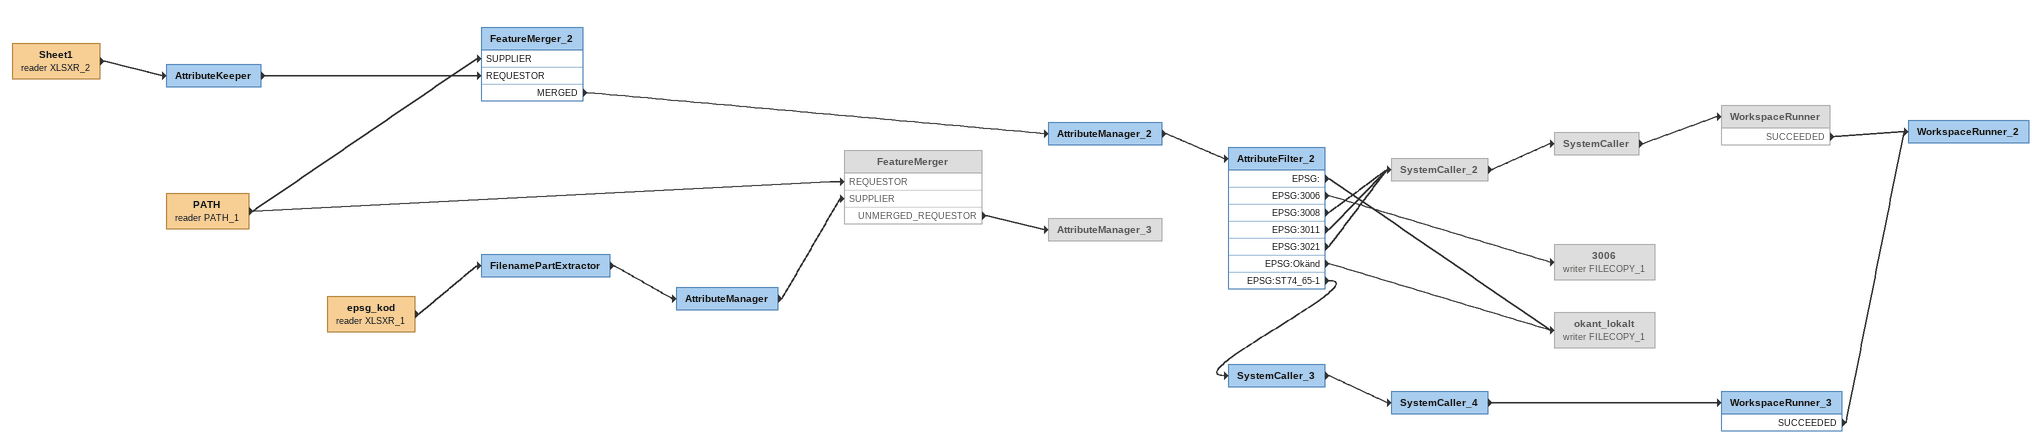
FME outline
Sheet1 (reader XLSXR_2)
    -> AttributeKeeper
AttributeKeeper
    -> FeatureMerger_2 [REQUESTOR]
PATH (reader PATH_1)
    -> FeatureMerger [REQUESTOR]
    -> FeatureMerger_2 [SUPPLIER]
FeatureMerger_2
    MERGED -> AttributeManager_2
AttributeManager_2
    -> AttributeFilter_2
AttributeFilter_2
    EPSG: -> okant_lokalt (writer FILECOPY_1)
    EPSG:3006 -> 3006 (writer FILECOPY_1)
    EPSG:3008 -> SystemCaller_2
    EPSG:3011 -> SystemCaller_2
    EPSG:3021 -> SystemCaller_2
    EPSG:Okänd -> okant_lokalt (writer FILECOPY_1)
    EPSG:ST74_65-1 -> SystemCaller_3
SystemCaller_2 [off]
    -> SystemCaller
SystemCaller [off]
    -> WorkspaceRunner
WorkspaceRunner [off]
    SUCCEEDED -> WorkspaceRunner_2
3006 (writer FILECOPY_1) [off]
okant_lokalt (writer FILECOPY_1) [off]
SystemCaller_3
    -> SystemCaller_4
SystemCaller_4
    -> WorkspaceRunner_3
WorkspaceRunner_3
    SUCCEEDED -> WorkspaceRunner_2
WorkspaceRunner_2
epsg_kod (reader XLSXR_1)
    -> FilenamePartExtractor
FilenamePartExtractor
    -> AttributeManager
AttributeManager
    -> FeatureMerger [SUPPLIER]
FeatureMerger [off]
    UNMERGED_REQUESTOR -> AttributeManager_3
AttributeManager_3 [off]
